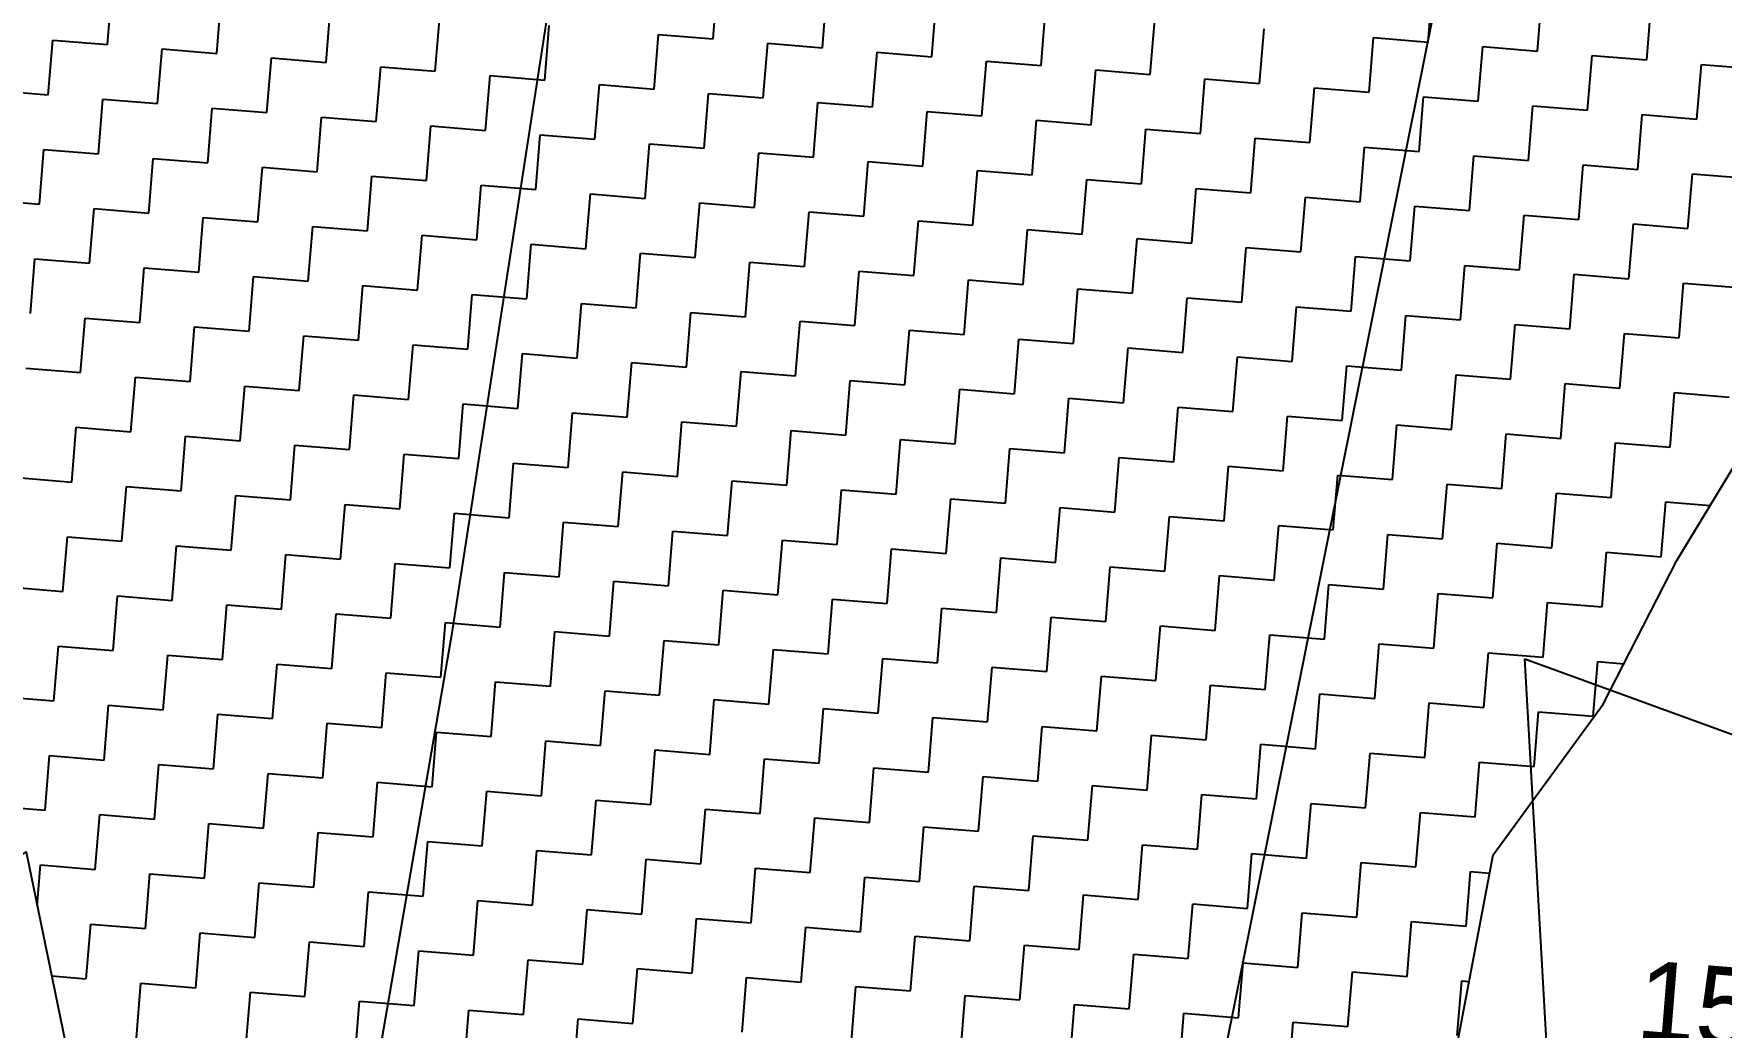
# Model space of a CAD drawing. Header units: metres. Extents: x 286589 to 288713, y 2001360 to 2004418.
# Drawn here: x 286829.4 to 286990.5, y 2002959.6 to 2003054.4 of the extents above; entities that cross this region are included whole.
import ezdxf
from ezdxf.enums import TextEntityAlignment as Align

# ---------------------------------------------------------------- set-up
doc = ezdxf.new("R2010")
doc.units = ezdxf.units.M
doc.header["$MEASUREMENT"] = 0
for name, color, linetype in [('POLY_HATCH', 12, 'Continuous'), ('POLY_PARCEL', 6, 'Continuous'), ('TEXT_PARCEL', 7, 'Continuous')]:
    doc.layers.add(name, color=color, linetype=linetype)
doc.styles.add('TEXT_MAP', font='')
doc.styles.get('TEXT_MAP').set_extended_font_data('Kruti Dev 050')

msp = doc.modelspace()

# ---------------------------------------------------------------- linework, layer by layer
at = {"layer": 'POLY_HATCH', "linetype": 'Continuous'}
for p, q in [((286836.46, 2003053.33), (286836.89, 2003058.55)), ((286894.29, 2003053.87), (286894.71, 2003059.09)), ((286904.73, 2003053.02), (286905.15, 2003058.24)), ((286962.55, 2003053.56), (286962.97, 2003058.78)), ((286846.9, 2003052.48), (286847.33, 2003057.7)), ((286857.34, 2003051.63), (286857.76, 2003056.85)), ((286915.16, 2003052.17), (286915.59, 2003057.39)), ((286972.99, 2003052.71), (286973.41, 2003057.93)), ((286983.42, 2003051.86), (286983.85, 2003057.08)), ((286867.77, 2003050.78), (286868.2, 2003056)), ((286878.21, 2003049.93), (286878.63, 2003055.15)), ((286925.6, 2003051.32), (286926.02, 2003056.54)), ((286936.03, 2003050.47), (286936.46, 2003055.69)), ((286830.82, 2003048.54), (286831.25, 2003053.76)), ((286831.25, 2003053.76), (286836.46, 2003053.33)), ((286888.65, 2003049.08), (286889.07, 2003054.3)), ((286889.07, 2003054.3), (286894.29, 2003053.87)), ((286899.08, 2003048.23), (286899.51, 2003053.45)), ((286899.51, 2003053.45), (286904.73, 2003053.02)), ((286946.47, 2003049.62), (286946.9, 2003054.84)), ((286956.91, 2003048.77), (286957.33, 2003053.99)), ((286957.33, 2003053.99), (286962.55, 2003053.56)), ((286841.26, 2003047.69), (286841.68, 2003052.91)), ((286841.68, 2003052.91), (286846.9, 2003052.48)), ((286851.69, 2003046.84), (286852.12, 2003052.06)), ((286852.12, 2003052.06), (286857.34, 2003051.63)), ((286909.52, 2003047.38), (286909.94, 2003052.6)), ((286909.94, 2003052.6), (286915.16, 2003052.17)), ((286967.34, 2003047.92), (286967.77, 2003053.14)), ((286967.77, 2003053.14), (286972.99, 2003052.71)), ((286977.78, 2003047.07), (286978.2, 2003052.29)), ((286978.2, 2003052.29), (286983.42, 2003051.86)), ((286862.13, 2003045.99), (286862.56, 2003051.21)), ((286862.56, 2003051.21), (286867.77, 2003050.78)), ((286872.57, 2003045.14), (286872.99, 2003050.36)), ((286872.99, 2003050.36), (286878.21, 2003049.93)), ((286919.95, 2003046.53), (286920.38, 2003051.75)), ((286920.38, 2003051.75), (286925.6, 2003051.32)), ((286930.39, 2003045.68), (286930.82, 2003050.9)), ((286930.82, 2003050.9), (286936.03, 2003050.47)), ((286988.21, 2003046.22), (286988.64, 2003051.44)), ((286988.64, 2003051.44), (286993.86, 2003051.01)), ((286825.6, 2003048.97), (286830.82, 2003048.54)), ((286883, 2003044.29), (286883.43, 2003049.51)), ((286883.43, 2003049.51), (286888.65, 2003049.08)), ((286893.44, 2003043.44), (286893.86, 2003048.66)), ((286893.86, 2003048.66), (286899.08, 2003048.23)), ((286940.83, 2003044.83), (286941.25, 2003050.05)), ((286941.25, 2003050.05), (286946.47, 2003049.62)), ((286951.26, 2003043.98), (286951.69, 2003049.19)), ((286951.69, 2003049.19), (286956.91, 2003048.77)), ((286835.61, 2003042.9), (286836.04, 2003048.12)), ((286836.04, 2003048.12), (286841.26, 2003047.69)), ((286846.05, 2003042.05), (286846.48, 2003047.27)), ((286846.48, 2003047.27), (286851.69, 2003046.84)), ((286903.87, 2003042.59), (286904.3, 2003047.8)), ((286904.3, 2003047.8), (286909.52, 2003047.38)), ((286914.31, 2003041.74), (286914.74, 2003046.95)), ((286914.74, 2003046.95), (286919.95, 2003046.53)), ((286961.7, 2003043.13), (286962.12, 2003048.34)), ((286962.12, 2003048.34), (286967.34, 2003047.92)), ((286972.14, 2003042.28), (286972.56, 2003047.49)), ((286972.56, 2003047.49), (286977.78, 2003047.07)), ((286856.49, 2003041.2), (286856.91, 2003046.41)), ((286856.91, 2003046.41), (286862.13, 2003045.99)), ((286866.92, 2003040.35), (286867.35, 2003045.56)), ((286867.35, 2003045.56), (286872.57, 2003045.14)), ((286924.75, 2003040.89), (286925.17, 2003046.1)), ((286925.17, 2003046.1), (286930.39, 2003045.68)), ((286982.57, 2003041.42), (286983, 2003046.64)), ((286983, 2003046.64), (286988.21, 2003046.22)), ((286877.36, 2003039.49), (286877.78, 2003044.71)), ((286877.78, 2003044.71), (286883, 2003044.29)), ((286887.79, 2003038.64), (286888.22, 2003043.86)), ((286888.22, 2003043.86), (286893.44, 2003043.44)), ((286935.18, 2003040.03), (286935.61, 2003045.25)), ((286935.61, 2003045.25), (286940.83, 2003044.83)), ((286945.62, 2003039.18), (286946.04, 2003044.4)), ((286946.04, 2003044.4), (286951.26, 2003043.98)), ((286829.97, 2003038.1), (286830.4, 2003043.32)), ((286830.4, 2003043.32), (286835.61, 2003042.9)), ((286840.41, 2003037.25), (286840.83, 2003042.47)), ((286840.83, 2003042.47), (286846.05, 2003042.05)), ((286898.23, 2003037.79), (286898.66, 2003043.01)), ((286898.66, 2003043.01), (286903.87, 2003042.59)), ((286908.67, 2003036.94), (286909.09, 2003042.16)), ((286909.09, 2003042.16), (286914.31, 2003041.74)), ((286956.06, 2003038.33), (286956.48, 2003043.55)), ((286956.48, 2003043.55), (286961.7, 2003043.13)), ((286966.49, 2003037.48), (286966.92, 2003042.7)), ((286966.92, 2003042.7), (286972.14, 2003042.28)), ((286850.84, 2003036.4), (286851.27, 2003041.62)), ((286851.27, 2003041.62), (286856.49, 2003041.2)), ((286861.28, 2003035.55), (286861.7, 2003040.77)), ((286861.7, 2003040.77), (286866.92, 2003040.35)), ((286919.1, 2003036.09), (286919.53, 2003041.31)), ((286919.53, 2003041.31), (286924.75, 2003040.89)), ((286976.93, 2003036.63), (286977.35, 2003041.85)), ((286977.35, 2003041.85), (286982.57, 2003041.42)), ((286987.36, 2003035.78), (286987.79, 2003041)), ((286987.79, 2003041), (286993.01, 2003040.57)), ((286871.72, 2003034.7), (286872.14, 2003039.92)), ((286872.14, 2003039.92), (286877.36, 2003039.49)), ((286882.15, 2003033.85), (286882.58, 2003039.07)), ((286882.58, 2003039.07), (286887.79, 2003038.64)), ((286929.54, 2003035.24), (286929.96, 2003040.46)), ((286929.96, 2003040.46), (286935.18, 2003040.03)), ((286939.98, 2003034.39), (286940.4, 2003039.61)), ((286940.4, 2003039.61), (286945.62, 2003039.18)), ((286824.75, 2003038.53), (286829.97, 2003038.1)), ((286834.76, 2003032.46), (286835.19, 2003037.68)), ((286835.19, 2003037.68), (286840.41, 2003037.25)), ((286892.59, 2003033), (286893.01, 2003038.22)), ((286893.01, 2003038.22), (286898.23, 2003037.79)), ((286903.02, 2003032.15), (286903.45, 2003037.37)), ((286903.45, 2003037.37), (286908.67, 2003036.94)), ((286950.41, 2003033.54), (286950.84, 2003038.76)), ((286950.84, 2003038.76), (286956.06, 2003038.33)), ((286960.85, 2003032.69), (286961.27, 2003037.91)), ((286961.27, 2003037.91), (286966.49, 2003037.48)), ((286845.2, 2003031.61), (286845.62, 2003036.83)), ((286845.62, 2003036.83), (286850.84, 2003036.4)), ((286855.64, 2003030.76), (286856.06, 2003035.98)), ((286856.06, 2003035.98), (286861.28, 2003035.55)), ((286913.46, 2003031.3), (286913.89, 2003036.52)), ((286913.89, 2003036.52), (286919.1, 2003036.09)), ((286923.9, 2003030.45), (286924.32, 2003035.67)), ((286924.32, 2003035.67), (286929.54, 2003035.24)), ((286971.28, 2003031.84), (286971.71, 2003037.06)), ((286971.71, 2003037.06), (286976.93, 2003036.63)), ((286981.72, 2003030.99), (286982.15, 2003036.21)), ((286982.15, 2003036.21), (286987.36, 2003035.78)), ((286866.07, 2003029.91), (286866.5, 2003035.13)), ((286866.5, 2003035.13), (286871.72, 2003034.7)), ((286876.51, 2003029.06), (286876.93, 2003034.28)), ((286876.93, 2003034.28), (286882.15, 2003033.85)), ((286934.33, 2003029.6), (286934.76, 2003034.82)), ((286934.76, 2003034.82), (286939.98, 2003034.39)), ((286829.12, 2003027.67), (286829.55, 2003032.89)), ((286829.55, 2003032.89), (286834.76, 2003032.46)), ((286886.94, 2003028.21), (286887.37, 2003033.43)), ((286887.37, 2003033.43), (286892.59, 2003033)), ((286897.38, 2003027.36), (286897.81, 2003032.58)), ((286897.81, 2003032.58), (286903.02, 2003032.15)), ((286944.77, 2003028.75), (286945.19, 2003033.97)), ((286945.19, 2003033.97), (286950.41, 2003033.54)), ((286955.2, 2003027.9), (286955.63, 2003033.11)), ((286955.63, 2003033.11), (286960.85, 2003032.69)), ((286839.56, 2003026.82), (286839.98, 2003032.04)), ((286839.98, 2003032.04), (286845.2, 2003031.61)), ((286849.99, 2003025.97), (286850.42, 2003031.19)), ((286850.42, 2003031.19), (286855.64, 2003030.76)), ((286907.82, 2003026.51), (286908.24, 2003031.72)), ((286908.24, 2003031.72), (286913.46, 2003031.3)), ((286918.25, 2003025.66), (286918.68, 2003030.87)), ((286918.68, 2003030.87), (286923.9, 2003030.45)), ((286965.64, 2003027.05), (286966.07, 2003032.26)), ((286966.07, 2003032.26), (286971.28, 2003031.84)), ((286976.08, 2003026.2), (286976.5, 2003031.41)), ((286976.5, 2003031.41), (286981.72, 2003030.99)), ((286860.43, 2003025.12), (286860.85, 2003030.33)), ((286860.85, 2003030.33), (286866.07, 2003029.91)), ((286870.86, 2003024.27), (286871.29, 2003029.48)), ((286871.29, 2003029.48), (286876.51, 2003029.06)), ((286928.69, 2003024.81), (286929.11, 2003030.02)), ((286929.11, 2003030.02), (286934.33, 2003029.6)), ((286986.51, 2003025.34), (286986.94, 2003030.56)), ((286986.94, 2003030.56), (286992.16, 2003030.14)), ((286881.3, 2003023.42), (286881.73, 2003028.63)), ((286881.73, 2003028.63), (286886.94, 2003028.21)), ((286891.74, 2003022.56), (286892.16, 2003027.78)), ((286892.16, 2003027.78), (286897.38, 2003027.36)), ((286939.13, 2003023.95), (286939.55, 2003029.17)), ((286939.55, 2003029.17), (286944.77, 2003028.75)), ((286949.56, 2003023.1), (286949.99, 2003028.32)), ((286949.99, 2003028.32), (286955.2, 2003027.9)), ((286833.91, 2003022.03), (286834.34, 2003027.24)), ((286834.34, 2003027.24), (286839.56, 2003026.82)), ((286844.35, 2003021.17), (286844.77, 2003026.39)), ((286844.77, 2003026.39), (286849.99, 2003025.97)), ((286902.17, 2003021.71), (286902.6, 2003026.93)), ((286902.6, 2003026.93), (286907.82, 2003026.51)), ((286912.61, 2003020.86), (286913.03, 2003026.08)), ((286913.03, 2003026.08), (286918.25, 2003025.66)), ((286960, 2003022.25), (286960.42, 2003027.47)), ((286960.42, 2003027.47), (286965.64, 2003027.05)), ((286970.43, 2003021.4), (286970.86, 2003026.62)), ((286970.86, 2003026.62), (286976.08, 2003026.2)), ((286854.78, 2003020.32), (286855.21, 2003025.54)), ((286855.21, 2003025.54), (286860.43, 2003025.12)), ((286865.22, 2003019.47), (286865.65, 2003024.69)), ((286865.65, 2003024.69), (286870.86, 2003024.27)), ((286923.05, 2003020.01), (286923.47, 2003025.23)), ((286923.47, 2003025.23), (286928.69, 2003024.81)), ((286933.48, 2003019.16), (286933.91, 2003024.38)), ((286933.91, 2003024.38), (286939.13, 2003023.95)), ((286980.87, 2003020.55), (286981.3, 2003025.77)), ((286981.3, 2003025.77), (286986.51, 2003025.34)), ((286875.66, 2003018.62), (286876.08, 2003023.84)), ((286876.08, 2003023.84), (286881.3, 2003023.42)), ((286886.09, 2003017.77), (286886.52, 2003022.99)), ((286886.52, 2003022.99), (286891.74, 2003022.56)), ((286943.92, 2003018.31), (286944.34, 2003023.53)), ((286944.34, 2003023.53), (286949.56, 2003023.1)), ((286828.69, 2003022.45), (286833.91, 2003022.03)), ((286838.71, 2003016.38), (286839.13, 2003021.6)), ((286839.13, 2003021.6), (286844.35, 2003021.17)), ((286896.53, 2003016.92), (286896.96, 2003022.14)), ((286896.96, 2003022.14), (286902.17, 2003021.71)), ((286906.97, 2003016.07), (286907.39, 2003021.29)), ((286907.39, 2003021.29), (286912.61, 2003020.86)), ((286954.35, 2003017.46), (286954.78, 2003022.68)), ((286954.78, 2003022.68), (286960, 2003022.25)), ((286964.79, 2003016.61), (286965.22, 2003021.83)), ((286965.22, 2003021.83), (286970.43, 2003021.4)), ((286849.14, 2003015.53), (286849.57, 2003020.75)), ((286849.57, 2003020.75), (286854.78, 2003020.32)), ((286859.58, 2003014.68), (286860, 2003019.9)), ((286860, 2003019.9), (286865.22, 2003019.47)), ((286917.4, 2003015.22), (286917.83, 2003020.44)), ((286917.83, 2003020.44), (286923.05, 2003020.01)), ((286927.84, 2003014.37), (286928.26, 2003019.59)), ((286928.26, 2003019.59), (286933.48, 2003019.16)), ((286975.23, 2003015.76), (286975.65, 2003020.98)), ((286975.65, 2003020.98), (286980.87, 2003020.55)), ((286985.66, 2003014.91), (286986.09, 2003020.13)), ((286986.09, 2003020.13), (286991.31, 2003019.7)), ((286870.01, 2003013.83), (286870.44, 2003019.05)), ((286870.44, 2003019.05), (286875.66, 2003018.62)), ((286880.45, 2003012.98), (286880.88, 2003018.2)), ((286880.88, 2003018.2), (286886.09, 2003017.77)), ((286938.27, 2003013.52), (286938.7, 2003018.74)), ((286938.7, 2003018.74), (286943.92, 2003018.31)), ((286833.06, 2003011.59), (286833.49, 2003016.81)), ((286833.49, 2003016.81), (286838.71, 2003016.38)), ((286890.89, 2003012.13), (286891.31, 2003017.35)), ((286891.31, 2003017.35), (286896.53, 2003016.92)), ((286901.32, 2003011.28), (286901.75, 2003016.5)), ((286901.75, 2003016.5), (286906.97, 2003016.07)), ((286948.71, 2003012.67), (286949.14, 2003017.89)), ((286949.14, 2003017.89), (286954.35, 2003017.46)), ((286959.15, 2003011.82), (286959.57, 2003017.04)), ((286959.57, 2003017.04), (286964.79, 2003016.61)), ((286843.5, 2003010.74), (286843.92, 2003015.96)), ((286843.92, 2003015.96), (286849.14, 2003015.53)), ((286853.93, 2003009.89), (286854.36, 2003015.11)), ((286854.36, 2003015.11), (286859.58, 2003014.68)), ((286911.76, 2003010.43), (286912.18, 2003015.65)), ((286912.18, 2003015.65), (286917.4, 2003015.22)), ((286922.19, 2003009.58), (286922.62, 2003014.79)), ((286922.62, 2003014.79), (286927.84, 2003014.37)), ((286969.58, 2003010.97), (286970.01, 2003016.18)), ((286970.01, 2003016.18), (286975.23, 2003015.76)), ((286980.02, 2003010.12), (286980.44, 2003015.33)), ((286980.44, 2003015.33), (286985.66, 2003014.91)), ((286864.37, 2003009.04), (286864.8, 2003014.26)), ((286864.8, 2003014.26), (286870.01, 2003013.83)), ((286874.81, 2003008.19), (286875.23, 2003013.4)), ((286875.23, 2003013.4), (286880.45, 2003012.98)), ((286932.63, 2003008.73), (286933.06, 2003013.94)), ((286933.06, 2003013.94), (286938.27, 2003013.52)), ((286827.84, 2003012.01), (286833.06, 2003011.59)), ((286885.24, 2003007.34), (286885.67, 2003012.55)), ((286885.67, 2003012.55), (286890.89, 2003012.13)), ((286895.68, 2003006.49), (286896.1, 2003011.7)), ((286896.1, 2003011.7), (286901.32, 2003011.28)), ((286943.07, 2003007.88), (286943.49, 2003013.09)), ((286943.49, 2003013.09), (286948.71, 2003012.67)), ((286953.5, 2003007.02), (286953.93, 2003012.24)), ((286953.93, 2003012.24), (286959.15, 2003011.82)), ((286837.85, 2003005.95), (286838.28, 2003011.16)), ((286838.28, 2003011.16), (286843.5, 2003010.74)), ((286848.29, 2003005.1), (286848.72, 2003010.31)), ((286848.72, 2003010.31), (286853.93, 2003009.89)), ((286906.12, 2003005.63), (286906.54, 2003010.85)), ((286906.54, 2003010.85), (286911.76, 2003010.43)), ((286916.55, 2003004.78), (286916.98, 2003010)), ((286916.98, 2003010), (286922.19, 2003009.58)), ((286963.94, 2003006.17), (286964.36, 2003011.39)), ((286964.36, 2003011.39), (286969.58, 2003010.97)), ((286974.38, 2003005.32), (286974.8, 2003010.54)), ((286974.8, 2003010.54), (286980.02, 2003010.12)), ((286858.73, 2003004.24), (286859.15, 2003009.46)), ((286859.15, 2003009.46), (286864.37, 2003009.04)), ((286869.16, 2003003.39), (286869.59, 2003008.61)), ((286869.59, 2003008.61), (286874.81, 2003008.19)), ((286926.99, 2003003.93), (286927.41, 2003009.15)), ((286927.41, 2003009.15), (286932.63, 2003008.73)), ((286937.42, 2003003.08), (286937.85, 2003008.3)), ((286937.85, 2003008.3), (286943.07, 2003007.88)), ((286984.81, 2003004.47), (286985.24, 2003009.69)), ((286985.24, 2003009.69), (286989.48, 2003009.34)), ((286879.6, 2003002.54), (286880.02, 2003007.76)), ((286880.02, 2003007.76), (286885.24, 2003007.34)), ((286890.04, 2003001.69), (286890.46, 2003006.91)), ((286890.46, 2003006.91), (286895.68, 2003006.49)), ((286947.86, 2003002.23), (286948.29, 2003007.45)), ((286948.29, 2003007.45), (286953.5, 2003007.02)), ((286832.21, 2003001.15), (286832.64, 2003006.37)), ((286832.64, 2003006.37), (286837.85, 2003005.95)), ((286842.65, 2003000.3), (286843.07, 2003005.52)), ((286843.07, 2003005.52), (286848.29, 2003005.1)), ((286900.47, 2003000.84), (286900.9, 2003006.06)), ((286900.9, 2003006.06), (286906.12, 2003005.63)), ((286910.91, 2002999.99), (286911.33, 2003005.21)), ((286911.33, 2003005.21), (286916.55, 2003004.78)), ((286958.3, 2003001.38), (286958.72, 2003006.6)), ((286958.72, 2003006.6), (286963.94, 2003006.17)), ((286968.73, 2003000.53), (286969.16, 2003005.75)), ((286969.16, 2003005.75), (286974.38, 2003005.32)), ((286853.08, 2002999.45), (286853.51, 2003004.67)), ((286853.51, 2003004.67), (286858.73, 2003004.24)), ((286863.52, 2002998.6), (286863.95, 2003003.82)), ((286863.95, 2003003.82), (286869.16, 2003003.39)), ((286921.34, 2002999.14), (286921.77, 2003004.36)), ((286921.77, 2003004.36), (286926.99, 2003003.93)), ((286931.78, 2002998.29), (286932.21, 2003003.51)), ((286932.21, 2003003.51), (286937.42, 2003003.08)), ((286979.17, 2002999.68), (286979.59, 2003004.9)), ((286979.59, 2003004.9), (286984.81, 2003004.47)), ((286873.96, 2002997.75), (286874.38, 2003002.97)), ((286874.38, 2003002.97), (286879.6, 2003002.54)), ((286884.39, 2002996.9), (286884.82, 2003002.12)), ((286884.82, 2003002.12), (286890.04, 2003001.69)), ((286942.22, 2002997.44), (286942.64, 2003002.66)), ((286942.64, 2003002.66), (286947.86, 2003002.23)), ((286826.99, 2003001.58), (286832.21, 2003001.15)), ((286837, 2002995.51), (286837.43, 2003000.73)), ((286837.43, 2003000.73), (286842.65, 2003000.3)), ((286894.83, 2002996.05), (286895.25, 2003001.27)), ((286895.25, 2003001.27), (286900.47, 2003000.84)), ((286905.26, 2002995.2), (286905.69, 2003000.42)), ((286905.69, 2003000.42), (286910.91, 2002999.99)), ((286952.65, 2002996.59), (286953.08, 2003001.81)), ((286953.08, 2003001.81), (286958.3, 2003001.38)), ((286963.09, 2002995.74), (286963.51, 2003000.96)), ((286963.51, 2003000.96), (286968.73, 2003000.53)), ((286847.44, 2002994.66), (286847.87, 2002999.88)), ((286847.87, 2002999.88), (286853.08, 2002999.45)), ((286857.88, 2002993.81), (286858.3, 2002999.03)), ((286858.3, 2002999.03), (286863.52, 2002998.6)), ((286915.7, 2002994.35), (286916.13, 2002999.57)), ((286916.13, 2002999.57), (286921.34, 2002999.14)), ((286926.14, 2002993.5), (286926.56, 2002998.71)), ((286926.56, 2002998.71), (286931.78, 2002998.29)), ((286973.53, 2002994.89), (286973.95, 2003000.11)), ((286973.95, 2003000.11), (286979.17, 2002999.68)), ((286868.31, 2002992.96), (286868.74, 2002998.18)), ((286868.74, 2002998.18), (286873.96, 2002997.75)), ((286878.75, 2002992.11), (286879.17, 2002997.32)), ((286879.17, 2002997.32), (286884.39, 2002996.9)), ((286936.57, 2002992.65), (286937, 2002997.86)), ((286937, 2002997.86), (286942.22, 2002997.44)), ((286947.01, 2002991.8), (286947.43, 2002997.01)), ((286947.43, 2002997.01), (286952.65, 2002996.59)), ((286831.36, 2002990.72), (286831.79, 2002995.93)), ((286831.79, 2002995.93), (286837, 2002995.51)), ((286889.18, 2002991.26), (286889.61, 2002996.47)), ((286889.61, 2002996.47), (286894.83, 2002996.05)), ((286899.62, 2002990.41), (286900.05, 2002995.62)), ((286900.05, 2002995.62), (286905.26, 2002995.2)), ((286957.45, 2002990.94), (286957.87, 2002996.16)), ((286957.87, 2002996.16), (286963.09, 2002995.74)), ((286841.8, 2002989.87), (286842.22, 2002995.08)), ((286842.22, 2002995.08), (286847.44, 2002994.66)), ((286852.23, 2002989.02), (286852.66, 2002994.23)), ((286852.66, 2002994.23), (286857.88, 2002993.81)), ((286910.06, 2002989.55), (286910.48, 2002994.77)), ((286910.48, 2002994.77), (286915.7, 2002994.35)), ((286920.49, 2002988.7), (286920.92, 2002993.92)), ((286920.92, 2002993.92), (286926.14, 2002993.5)), ((286967.88, 2002990.09), (286968.31, 2002995.31)), ((286968.31, 2002995.31), (286973.53, 2002994.89)), ((286978.32, 2002989.24), (286978.74, 2002994.46)), ((286978.74, 2002994.46), (286981.25, 2002994.26)), ((286862.67, 2002988.16), (286863.09, 2002993.38)), ((286863.09, 2002993.38), (286868.31, 2002992.96)), ((286873.11, 2002987.31), (286873.53, 2002992.53)), ((286873.53, 2002992.53), (286878.75, 2002992.11)), ((286930.93, 2002987.85), (286931.36, 2002993.07)), ((286931.36, 2002993.07), (286936.57, 2002992.65)), ((286941.37, 2002987), (286941.79, 2002992.22)), ((286941.79, 2002992.22), (286947.01, 2002991.8)), ((286826.14, 2002991.14), (286831.36, 2002990.72)), ((286883.54, 2002986.46), (286883.97, 2002991.68)), ((286883.97, 2002991.68), (286889.18, 2002991.26)), ((286893.98, 2002985.61), (286894.4, 2002990.83)), ((286894.4, 2002990.83), (286899.62, 2002990.41)), ((286951.8, 2002986.15), (286952.23, 2002991.37)), ((286952.23, 2002991.37), (286957.45, 2002990.94)), ((286836.15, 2002985.07), (286836.58, 2002990.29)), ((286836.58, 2002990.29), (286841.8, 2002989.87)), ((286846.59, 2002984.22), (286847.01, 2002989.44)), ((286847.01, 2002989.44), (286852.23, 2002989.02)), ((286904.41, 2002984.76), (286904.84, 2002989.98)), ((286904.84, 2002989.98), (286910.06, 2002989.55)), ((286914.85, 2002983.91), (286915.28, 2002989.13)), ((286915.28, 2002989.13), (286920.49, 2002988.7)), ((286962.24, 2002985.3), (286962.66, 2002990.52)), ((286962.66, 2002990.52), (286967.88, 2002990.09)), ((286972.67, 2002984.45), (286973.1, 2002989.67)), ((286973.1, 2002989.67), (286978.32, 2002989.24)), ((286857.03, 2002983.37), (286857.45, 2002988.59)), ((286857.45, 2002988.59), (286862.67, 2002988.16)), ((286867.46, 2002982.52), (286867.89, 2002987.74)), ((286867.89, 2002987.74), (286873.11, 2002987.31)), ((286925.29, 2002983.06), (286925.71, 2002988.28)), ((286925.71, 2002988.28), (286930.93, 2002987.85)), ((286935.72, 2002982.21), (286936.15, 2002987.43)), ((286936.15, 2002987.43), (286941.37, 2002987)), ((286877.9, 2002981.67), (286878.32, 2002986.89)), ((286878.32, 2002986.89), (286883.54, 2002986.46)), ((286888.33, 2002980.82), (286888.76, 2002986.04)), ((286888.76, 2002986.04), (286893.98, 2002985.61)), ((286946.16, 2002981.36), (286946.58, 2002986.58)), ((286946.58, 2002986.58), (286951.8, 2002986.15)), ((286956.59, 2002980.51), (286957.02, 2002985.73)), ((286957.02, 2002985.73), (286962.24, 2002985.3)), ((286830.51, 2002980.28), (286830.94, 2002985.5)), ((286830.94, 2002985.5), (286836.15, 2002985.07)), ((286840.95, 2002979.43), (286841.37, 2002984.65)), ((286841.37, 2002984.65), (286846.59, 2002984.22)), ((286898.77, 2002979.97), (286899.2, 2002985.19)), ((286899.2, 2002985.19), (286904.41, 2002984.76)), ((286909.21, 2002979.12), (286909.63, 2002984.34)), ((286909.63, 2002984.34), (286914.85, 2002983.91)), ((286967.03, 2002979.66), (286967.46, 2002984.88)), ((286967.46, 2002984.88), (286972.67, 2002984.45)), ((286851.38, 2002978.58), (286851.81, 2002983.8)), ((286851.81, 2002983.8), (286857.03, 2002983.37)), ((286861.82, 2002977.73), (286862.24, 2002982.95)), ((286862.24, 2002982.95), (286867.46, 2002982.52)), ((286919.64, 2002978.27), (286920.07, 2002983.49)), ((286920.07, 2002983.49), (286925.29, 2002983.06)), ((286930.08, 2002977.42), (286930.5, 2002982.64)), ((286930.5, 2002982.64), (286935.72, 2002982.21)), ((286872.25, 2002976.88), (286872.68, 2002982.1)), ((286872.68, 2002982.1), (286877.9, 2002981.67)), ((286882.69, 2002976.03), (286883.12, 2002981.25)), ((286883.12, 2002981.25), (286888.33, 2002980.82)), ((286940.52, 2002976.57), (286940.94, 2002981.78)), ((286940.94, 2002981.78), (286946.16, 2002981.36)), ((286950.95, 2002975.72), (286951.38, 2002980.93)), ((286951.38, 2002980.93), (286956.59, 2002980.51)), ((286825.29, 2002980.71), (286830.51, 2002980.28)), ((286835.3, 2002974.64), (286835.73, 2002979.86)), ((286835.73, 2002979.86), (286840.95, 2002979.43)), ((286893.13, 2002975.18), (286893.55, 2002980.39)), ((286893.55, 2002980.39), (286898.77, 2002979.97)), ((286903.56, 2002974.33), (286903.99, 2002979.54)), ((286903.99, 2002979.54), (286909.21, 2002979.12)), ((286961.39, 2002974.87), (286961.81, 2002980.08)), ((286961.81, 2002980.08), (286967.03, 2002979.66)), ((286845.74, 2002973.79), (286846.16, 2002979)), ((286846.16, 2002979), (286851.38, 2002978.58)), ((286856.18, 2002972.94), (286856.6, 2002978.15)), ((286856.6, 2002978.15), (286861.82, 2002977.73)), ((286914, 2002973.48), (286914.42, 2002978.69)), ((286914.42, 2002978.69), (286919.64, 2002978.27)), ((286924.44, 2002972.62), (286924.86, 2002977.84)), ((286924.86, 2002977.84), (286930.08, 2002977.42)), ((286866.61, 2002972.09), (286867.04, 2002977.3)), ((286867.04, 2002977.3), (286872.25, 2002976.88)), ((286877.05, 2002971.23), (286877.47, 2002976.45)), ((286877.47, 2002976.45), (286882.69, 2002976.03)), ((286934.87, 2002971.77), (286935.3, 2002976.99)), ((286935.3, 2002976.99), (286940.52, 2002976.57)), ((286945.31, 2002970.92), (286945.73, 2002976.14)), ((286945.73, 2002976.14), (286950.95, 2002975.72)), ((286829.77, 2002971.16), (286830.08, 2002975.06)), ((286830.08, 2002975.06), (286835.3, 2002974.64)), ((286887.48, 2002970.38), (286887.91, 2002975.6)), ((286887.91, 2002975.6), (286893.13, 2002975.18)), ((286897.92, 2002969.53), (286898.35, 2002974.75)), ((286898.35, 2002974.75), (286903.56, 2002974.33)), ((286955.74, 2002970.07), (286956.17, 2002975.29)), ((286956.17, 2002975.29), (286961.39, 2002974.87)), ((286966.18, 2002969.22), (286966.61, 2002974.44)), ((286966.61, 2002974.44), (286968.42, 2002974.29)), ((286840.1, 2002968.99), (286840.52, 2002974.21)), ((286840.52, 2002974.21), (286845.74, 2002973.79)), ((286850.53, 2002968.14), (286850.96, 2002973.36)), ((286850.96, 2002973.36), (286856.18, 2002972.94)), ((286908.36, 2002968.68), (286908.78, 2002973.9)), ((286908.78, 2002973.9), (286914, 2002973.48)), ((286918.79, 2002967.83), (286919.22, 2002973.05)), ((286919.22, 2002973.05), (286924.44, 2002972.62)), ((286860.97, 2002967.29), (286861.39, 2002972.51)), ((286861.39, 2002972.51), (286866.61, 2002972.09)), ((286871.4, 2002966.44), (286871.83, 2002971.66)), ((286871.83, 2002971.66), (286877.05, 2002971.23)), ((286929.23, 2002966.98), (286929.65, 2002972.2)), ((286929.65, 2002972.2), (286934.87, 2002971.77)), ((286939.66, 2002966.13), (286940.09, 2002971.35)), ((286940.09, 2002971.35), (286945.31, 2002970.92)), ((286881.84, 2002965.59), (286882.27, 2002970.81)), ((286882.27, 2002970.81), (286887.48, 2002970.38)), ((286892.28, 2002964.74), (286892.7, 2002969.96)), ((286892.7, 2002969.96), (286897.92, 2002969.53)), ((286950.1, 2002965.28), (286950.53, 2002970.5)), ((286950.53, 2002970.5), (286955.74, 2002970.07)), ((286960.54, 2002964.43), (286960.96, 2002969.65)), ((286960.96, 2002969.65), (286966.18, 2002969.22)), ((286834.45, 2002964.2), (286834.88, 2002969.42)), ((286834.88, 2002969.42), (286840.1, 2002968.99)), ((286844.89, 2002963.35), (286845.31, 2002968.57)), ((286845.31, 2002968.57), (286850.53, 2002968.14)), ((286902.71, 2002963.89), (286903.14, 2002969.11)), ((286903.14, 2002969.11), (286908.36, 2002968.68)), ((286913.15, 2002963.04), (286913.57, 2002968.26)), ((286913.57, 2002968.26), (286918.79, 2002967.83)), ((286855.32, 2002962.5), (286855.75, 2002967.72)), ((286855.75, 2002967.72), (286860.97, 2002967.29)), ((286865.76, 2002961.65), (286866.19, 2002966.87)), ((286866.19, 2002966.87), (286871.4, 2002966.44)), ((286923.58, 2002962.19), (286924.01, 2002967.41)), ((286924.01, 2002967.41), (286929.23, 2002966.98)), ((286934.02, 2002961.34), (286934.45, 2002966.56)), ((286934.45, 2002966.56), (286939.66, 2002966.13)), ((286876.2, 2002960.8), (286876.62, 2002966.02)), ((286876.62, 2002966.02), (286881.84, 2002965.59)), ((286886.63, 2002959.95), (286887.06, 2002965.17)), ((286887.06, 2002965.17), (286892.28, 2002964.74)), ((286944.46, 2002960.49), (286944.88, 2002965.71)), ((286944.88, 2002965.71), (286950.1, 2002965.28)), ((286954.89, 2002959.64), (286955.32, 2002964.85)), ((286955.32, 2002964.85), (286960.54, 2002964.43)), ((286831.14, 2002964.47), (286834.45, 2002964.2)), ((286839.24, 2002958.56), (286839.67, 2002963.78)), ((286839.67, 2002963.78), (286844.89, 2002963.35)), ((286897.07, 2002959.1), (286897.49, 2002964.32)), ((286897.49, 2002964.32), (286902.71, 2002963.89)), ((286907.51, 2002958.25), (286907.93, 2002963.46)), ((286907.93, 2002963.46), (286913.15, 2002963.04)), ((286965.33, 2002958.79), (286965.76, 2002964)), ((286965.76, 2002964), (286966.47, 2002963.95)), ((286849.68, 2002957.71), (286850.11, 2002962.92)), ((286850.11, 2002962.92), (286855.32, 2002962.5)), ((286860.12, 2002956.86), (286860.54, 2002962.07)), ((286860.54, 2002962.07), (286865.76, 2002961.65)), ((286917.94, 2002957.4), (286918.37, 2002962.61)), ((286918.37, 2002962.61), (286923.58, 2002962.19)), ((286928.38, 2002956.54), (286928.8, 2002961.76)), ((286928.8, 2002961.76), (286934.02, 2002961.34)), ((286870.55, 2002956.01), (286870.98, 2002961.22)), ((286870.98, 2002961.22), (286876.2, 2002960.8)), ((286880.99, 2002955.15), (286881.41, 2002960.37)), ((286881.41, 2002960.37), (286886.63, 2002959.95)), ((286938.81, 2002955.69), (286939.24, 2002960.91)), ((286939.24, 2002960.91), (286944.46, 2002960.49)), ((286949.25, 2002954.84), (286949.68, 2002960.06)), ((286949.68, 2002960.06), (286954.89, 2002959.64))]:
    msp.add_line(p, q, dxfattribs=at)
at = {"layer": 'POLY_HATCH'}
for points in [[(286965.27, 2002957.58), (286968.75, 2002976.01), (286979.28, 2002990.41), (286986.31, 2003004.12), (286994.28, 2003017.26)], [(286796, 2002955.83), (286811.97, 2002964.38), (286828.7, 2002976.31), (286842.12, 2002911.21)]]:
    msp.add_lwpolyline(points, dxfattribs=at)
at = {"layer": 'POLY_PARCEL'}
for p, q in [((286869.38, 2002997.19), (286890.33, 2003132.66)), ((286968.42, 2003083.03), (286931.16, 2002897.6)), ((286834.71, 2002796.82), (286869.38, 2002997.19)), ((286975.87, 2002923.19), (286971.78, 2002994.73)), ((286971.78, 2002994.73), (287008.16, 2002981.48))]:
    msp.add_line(p, q, dxfattribs=at)

# ---------------------------------------------------------------- texts
at = {"layer": 'TEXT_PARCEL', "style": 'TEXT_MAP'}
msp.add_text('152', height=7.539, rotation=355.34, dxfattribs=at).set_placement((286990.67, 2002957.81), align=Align.CENTER)

doc.saveas('drawing.dxf')
